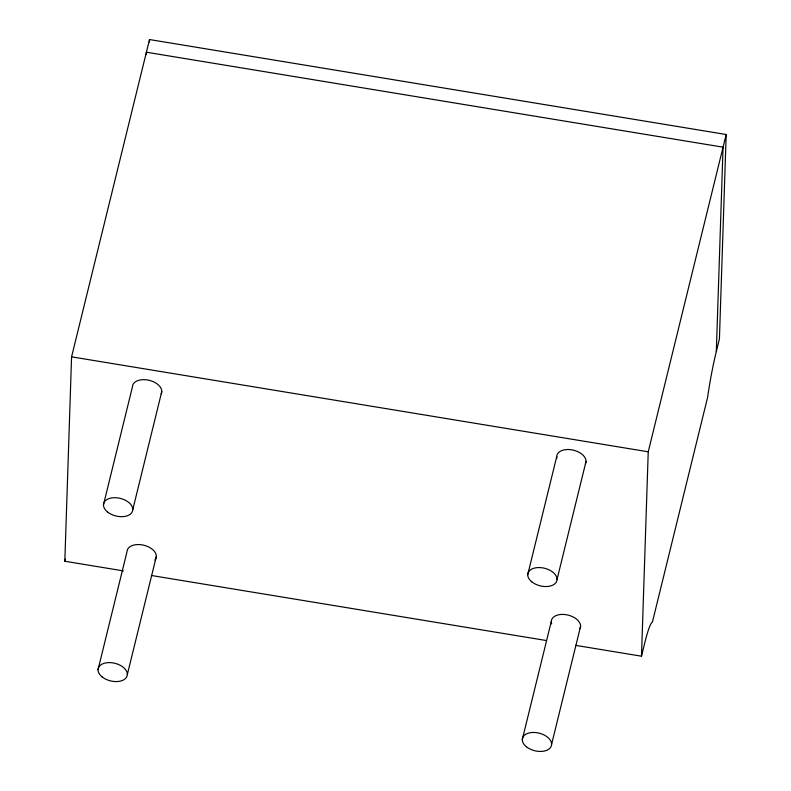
<?xml version="1.0" encoding="UTF-8"?>
<svg xmlns="http://www.w3.org/2000/svg" width="791" height="791" viewBox="0 0 791 791"><rect width="100%" height="100%" fill="white"/><g stroke="black" fill="none" stroke-linecap="round" stroke-linejoin="round"><path stroke-width="1.19" d="M123.347 570.875L64.822 561.244L71.576 356.84L149.509 39.55L726.178 134.51L719.424 338.914L716.32 351.58A56.369 5.685 -80.6 0 0 707.579 397.497L652.417 622.072A56.369 5.685 -80.6 0 0 644.467 644.111L641.491 656.204L575.66 645.357M146.315 54.678L146.394 52.216L723.063 147.175L716.32 351.58M149.43 42.012L149.509 39.55M641.491 656.204L648.234 451.799L726.178 134.51M64.822 561.244L65.366 559.049M103.473 504.777L132.473 386.73A14.93 9.067 13.8 0 1 149.341 380.352A14.93 9.067 13.8 0 1 161.206 393.849M132.789 509.602L161.779 391.555M98.035 669.68L127.025 551.624A14.93 9.067 13.8 0 1 145.149 545.592A14.93 9.067 13.8 0 1 154.838 560.107M127.341 674.505L156.341 556.459M527.735 574.642L556.726 456.595M557.042 579.467L586.032 461.42M522.287 739.536L551.287 621.489M551.594 744.361L580.594 626.314M71.576 356.84L648.234 451.799M151.388 575.492L546.393 640.542M556.894 458.226A14.93 9.067 13.8 0 1 572.318 449.931A14.93 9.067 13.8 0 1 585.459 463.714M551.703 623.951A14.93 9.067 13.8 0 1 566.247 614.716A14.93 9.067 13.8 0 1 580.021 628.608M531.809 581.84A14.93 9.067 13.8 0 0 556.459 581.761A14.93 9.067 13.8 0 0 538.889 567.552A14.93 9.067 13.8 0 0 531.809 581.84M102.108 676.878A14.93 9.067 13.8 0 0 126.768 676.799A14.93 9.067 13.8 0 0 109.188 662.591A14.93 9.067 13.8 0 0 102.108 676.878M107.556 511.985A14.93 9.067 13.8 0 0 132.206 511.906A14.93 9.067 13.8 0 0 114.626 497.697A14.93 9.067 13.8 0 0 107.556 511.985M526.371 746.744A14.93 9.067 13.8 0 0 551.02 746.664A14.93 9.067 13.8 0 0 533.441 732.456A14.93 9.067 13.8 0 0 526.371 746.744"/></g></svg>
